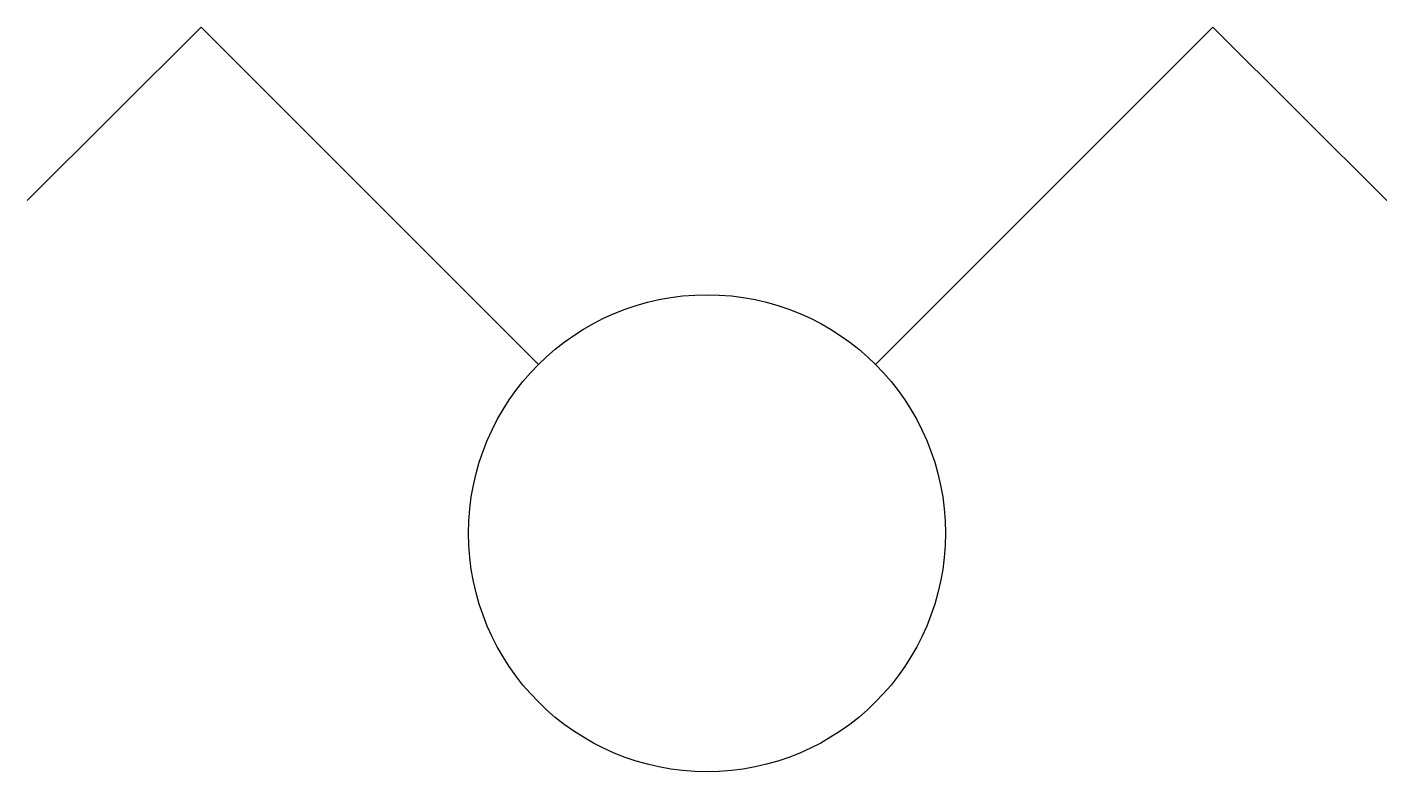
# Model space of a CAD drawing. Extents: x -28458 to -28173, y 5952 to 6108.
import ezdxf

# ---------------------------------------------------------------- set-up
doc = ezdxf.new("R2010")
doc.units = 0
doc.header["$MEASUREMENT"] = 0
doc.layers.get('0').update_dxf_attribs({"linetype": 'CONTINUOUS'})

msp = doc.modelspace()

# ---------------------------------------------------------------- linework, layer by layer
for p, q in [((-28421.5, 6108.23), (-28457.97, 6071.94)), ((-28350.79, 6037.52), (-28421.5, 6108.23)), ((-28280.08, 6037.52), (-28209.36, 6108.23)), ((-28209.36, 6108.23), (-28172.89, 6071.94))]:
    msp.add_line(p, q)
msp.add_circle((-28315.43, 6002.16), 50)

doc.saveas('drawing.dxf')
